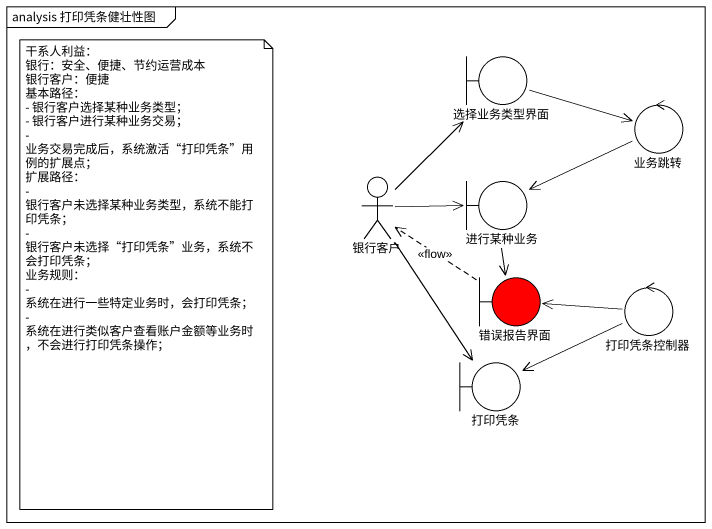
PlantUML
@startuml
mainframe analysis 打印凭条健壮性图
boundary 选择业务类型界面
control 业务跳转
actor 银行客户
boundary 进行某种业务
boundary 错误报告界面 #FF0000
control 打印凭条控制器
boundary 打印凭条
选择业务类型界面 -right-> 业务跳转
业务跳转 -left-> 进行某种业务
银行客户 -up-> 选择业务类型界面
银行客户 -right-> 进行某种业务
银行客户 --> 打印凭条
进行某种业务 --> 错误报告界面
错误报告界面 .up.> 银行客户 : <<flow>>
打印凭条控制器 -left-> 错误报告界面
打印凭条控制器 -left-> 打印凭条
note as N1
  干系人利益：
  银行：安全、便捷、节约运营成本
  银行客户：便捷
  基本路径：
  - 银行客户选择某种业务类型；
  - 银行客户进行某种业务交易；
  - 业务交易完成后，系统激活“打印凭条”用例的扩展点；
  扩展路径：
  - 银行客户未选择某种业务类型，系统不能打印凭条；
  - 银行客户未选择“打印凭条”业务，系统不会打印凭条；
  业务规则：
  - 系统在进行一些特定业务时，会打印凭条；
  - 系统在进行类似客户查看账户金额等业务时，不会进行打印凭条操作；
end note
@enduml
